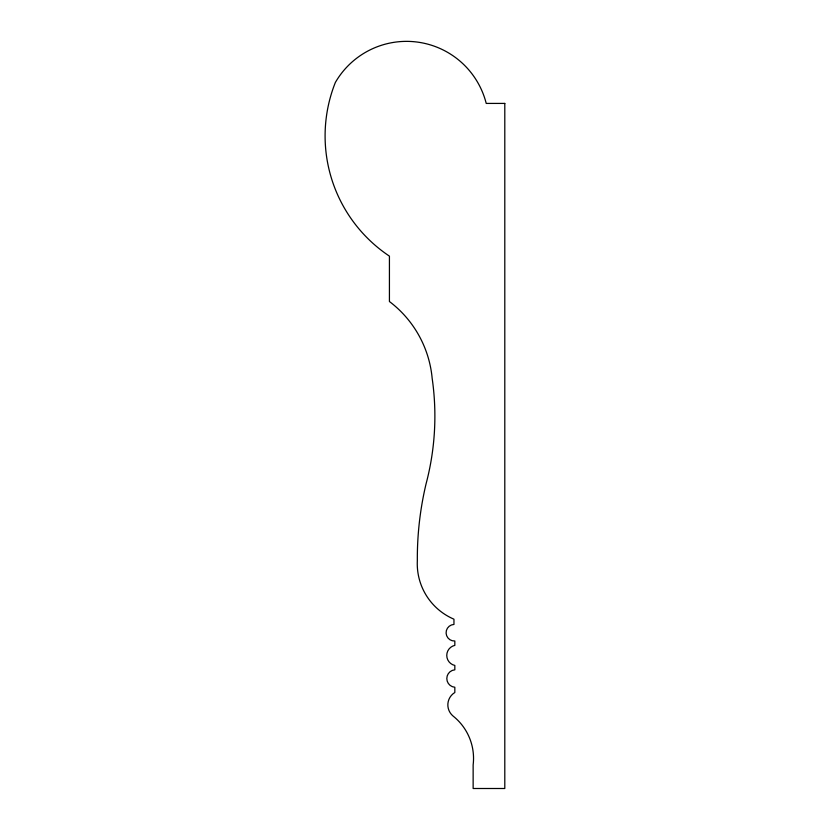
<?xml version="1.0" encoding="UTF-8"?>
<svg xmlns="http://www.w3.org/2000/svg" width="830" height="830" viewBox="0 0 830 830"><rect width="100%" height="100%" fill="white"/><g stroke="black" fill="none" stroke-linecap="round" stroke-linejoin="round"><path stroke-width="1.25" d="M504.796 103.418L486.224 103.418A82.191 82.191 0 0 0 335.351 82.471A144.472 144.472 0 0 0 389.426 256.138L389.426 301.518A108.834 108.834 0 0 1 432.16 378.324A264.739 264.739 0 0 1 426.049 483.921A323.441 323.441 0 0 0 417.334 560.717A60.32 60.32 0 0 0 453.958 619.19L453.958 624.43A8.3 8.3 0 0 0 446.104 633.155A8.3 8.3 0 0 0 454.83 641.009L454.83 645.377A10.271 10.271 0 0 0 454.83 665.442L454.83 669.81A8.757 8.757 0 0 0 446.81 678.535A8.757 8.757 0 0 0 454.83 687.261L454.83 692.5A14.494 14.494 0 0 0 453.087 716.062A54.054 54.054 0 0 1 473.142 764.938L473.142 788.5L504.796 788.5L504.796 103.418"/></g></svg>
